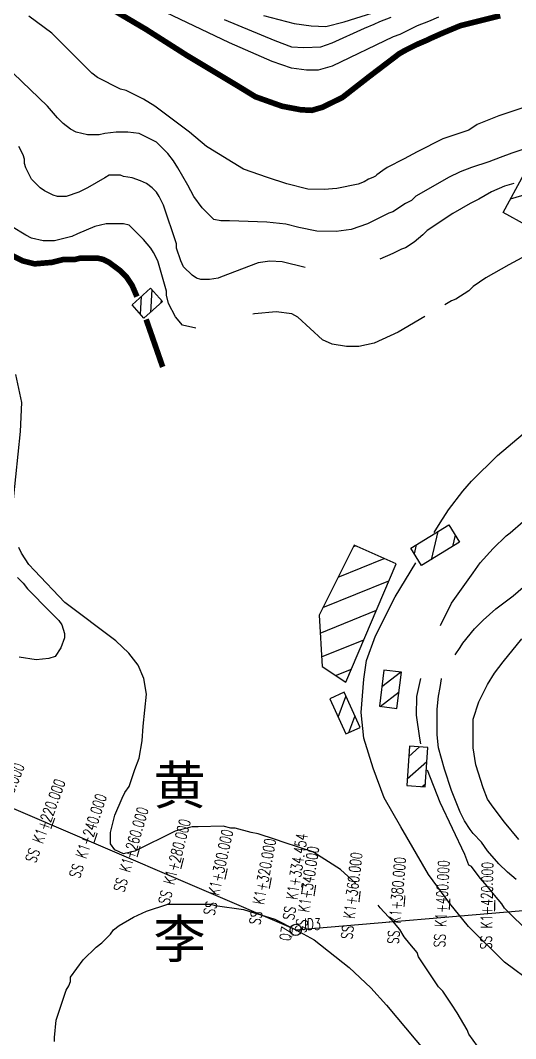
# Model space of a CAD drawing. Extents: x 35515948 to 35520624, y 3302916 to 3308279.
# Drawn here: x 35517986.8 to 35518206.1, y 3305162 to 3305613.4 of the extents above; entities that cross this region are included whole.
import ezdxf

# ---------------------------------------------------------------- set-up
doc = ezdxf.new("R2010")
doc.units = 0
doc.header["$LTSCALE"] = 10000
doc.header["$MEASUREMENT"] = 0
doc.layers.get('0').update_dxf_attribs({"linetype": 'CONTINUOUS'})
doc.layers.add('2113', color=7, linetype='CONTINUOUS')
doc.layers.add('HY_DX_DGXZ', color=3, linetype='CONTINUOUS')
doc.styles.add('HyStandard', font='txt.shx', dxfattribs={"width": 0.7, "bigfont": 'hztxt.shx'})
doc.styles.add('仿宋体', font='')
doc.styles.get('仿宋体').set_extended_font_data('文鼎CS仿宋体')

msp = doc.modelspace()

# ---------------------------------------------------------------- linework, layer by layer
at = {"linetype": 'Continuous', "lineweight": -3, "transparency": 33554687}
for q in [(35517970.69, 3305269.5), (35518258.51, 3305223.03)]:
    msp.add_line((35518108.78, 3305210.22), q, dxfattribs=at)
at = {"linetype": 'Continuous', "ltscale": 0.005, "transparency": 33554687, "const_width": 0.5}
for points in [[(35518002.02, 3305259.74), (35518000.3, 3305255.04)], [(35518020.84, 3305253.21), (35518019.28, 3305248.46)], [(35518039.86, 3305247.31), (35518038.46, 3305242.51)], [(35518059.07, 3305242.04), (35518057.83, 3305237.2)], [(35518078.44, 3305237.42), (35518077.36, 3305232.54)], [(35518097.95, 3305233.45), (35518097.04, 3305228.53)], [(35518112.13, 3305230.99), (35518111.34, 3305226.05)], [(35518112.13, 3305230.99), (35518111.34, 3305226.05)], [(35518117.59, 3305230.13), (35518116.84, 3305225.19)], [(35518137.33, 3305227.47), (35518136.74, 3305222.5)], [(35518157.14, 3305225.46), (35518156.72, 3305220.48)], [(35518177.01, 3305224.12), (35518176.76, 3305219.13)], [(35518196.92, 3305223.44), (35518196.83, 3305218.44)]]:
    msp.add_lwpolyline(points, dxfattribs=at)
at = {"linetype": 'Continuous', "ltscale": 0.005, "transparency": 33554687}
msp.add_circle((35518108.78, 3305210.22), 2.5, dxfattribs=at)
at = {"layer": '2113', "linetype": 'Continuous', "ltscale": 0.005}
for p, q in [((35518203.93, 3305534.32), (35518220.97, 3305539.3)), ((35518040.36, 3305490.95), (35518039.93, 3305483.18)), ((35518044.96, 3305494.11), (35518044.39, 3305483.94)), ((35518049.12, 3305489.46), (35518049.05, 3305488.11)), ((35518171.7, 3305386.83), (35518168.73, 3305374.3)), ((35518179.44, 3305385.13), (35518178.26, 3305380.18)), ((35518134.33, 3305380.13), (35518135.27, 3305380.51)), ((35518162.17, 3305380.95), (35518161.22, 3305376.95)), ((35518127.55, 3305366.61), (35518147.93, 3305374.84)), ((35518120.77, 3305353.08), (35518150.03, 3305364.9)), ((35518119.54, 3305341.8), (35518144.5, 3305351.88)), ((35518120.17, 3305331.27), (35518138.98, 3305338.87)), ((35518126.39, 3305323), (35518133.45, 3305325.85)), ((35518146.89, 3305318.09), (35518155.14, 3305324.5)), ((35518146.13, 3305309.28), (35518154.53, 3305315.81)), ((35518127.58, 3305304.54), (35518131.02, 3305313.66)), ((35518132.32, 3305297.67), (35518135.01, 3305304.82)), ((35518158.8, 3305287.08), (35518163.64, 3305291.34)), ((35518158.16, 3305277.2), (35518166.83, 3305284.82)), ((35518164.81, 3305273.73), (35518166.19, 3305274.95))]:
    msp.add_line(p, q, dxfattribs=at)
for points in [[(35518237.48, 3305530.26), (35518233.46, 3305522.93), (35518216.14, 3305532.42), (35518210.78, 3305522.63), (35518200.58, 3305528.21), (35518209.96, 3305545.33)], [(35518044.48, 3305494.64), (35518049.76, 3305488.75), (35518041.53, 3305481.38), (35518036.26, 3305487.28)], [(35518176.54, 3305389.82), (35518181.32, 3305382.07), (35518164.48, 3305371.68), (35518159.7, 3305379.43)], [(35518134.66, 3305380.78), (35518119.07, 3305349.71), (35518120.43, 3305326.92), (35518130.96, 3305319.99), (35518153.24, 3305372.45)], [(35518145.8, 3305309.32), (35518153.6, 3305308.35), (35518155.61, 3305324.44), (35518147.81, 3305325.42)], [(35518130.96, 3305297.06), (35518137.24, 3305299.9), (35518130.17, 3305315.53), (35518123.89, 3305312.69)], [(35518157.97, 3305274.17), (35518166.11, 3305273.65), (35518167.23, 3305291.11), (35518159.09, 3305291.63)]]:
    msp.add_lwpolyline(points, close=True, dxfattribs=at)
at = {"layer": 'HY_DX_DGXZ', "linetype": 'Continuous', "ltscale": 0.005, "const_width": 2.5}
for points, elevation in [([(35518199.35, 3305615.48), (35518181.57, 3305611.03), (35518173.95, 3305607.85), (35518168.24, 3305605.31), (35518166.97, 3305604.68), (35518162.52, 3305602.77), (35518157.44, 3305600.23), (35518154.61, 3305598.64), (35518152.76, 3305597.22), (35518141.34, 3305588.53), (35518129.49, 3305579.28), (35518120.69, 3305574.92), (35518115.89, 3305573.52), (35518111.01, 3305573.78), (35518102.72, 3305575.35), (35518090.95, 3305579.54), (35518081.97, 3305585.03), (35518060.72, 3305597.78), (35518042.44, 3305609.44), (35517988.54, 3305641.25)], 425), ([(35517966.4, 3305524.17), (35517967.05, 3305523.27), (35517968.95, 3305520.73), (35517971.49, 3305518.19), (35517979.75, 3305511.2), (35517982.92, 3305509.29), (35517988.01, 3305506.75), (35517993.09, 3305505.48), (35518000.7, 3305506.12), (35518005.78, 3305507.39), (35518010.87, 3305507.39), (35518013.41, 3305508.02), (35518021.02, 3305508.02), (35518023.56, 3305507.39), (35518026.1, 3305506.12), (35518031.19, 3305502.31), (35518033.73, 3305499.77), (35518036.27, 3305495.96), (35518038.44, 3305490.95)], 400), ([(35518042.51, 3305480.85), (35518049.63, 3305460.38), (35518049.86, 3305459.8)], 400)]:
    msp.add_lwpolyline(points, dxfattribs=dict(at, elevation=elevation))
at = {"layer": 'HY_DX_DGXZ', "linetype": 'Continuous', "ltscale": 0.005, "flags": 128}
for points, elevation in [([(35518172.05, 3305614.84), (35518167.6, 3305612.94), (35518162.52, 3305611.03), (35518154.9, 3305607.22), (35518151.9, 3305606.05), (35518124.87, 3305593.14), (35518118.68, 3305591.31), (35518113.53, 3305591.31), (35518106.91, 3305592.18), (35518098.36, 3305595.23), (35518079.44, 3305603.52), (35518048.08, 3305618.32)], 430), ([(35518077.11, 3305613.85), (35518099.49, 3305604.48), (35518106.91, 3305601.69), (35518112.4, 3305601.43), (35518119.81, 3305601.69), (35518124.87, 3305603.52), (35518139.17, 3305609.97), (35518143.47, 3305611.67), (35518146.01, 3305612.94), (35518151.09, 3305614.84)], 435), ([(35518094.5, 3305615.54), (35518108.04, 3305612.06), (35518115.63, 3305610.93), (35518122.08, 3305610.67), (35518130.19, 3305612.76), (35518142.85, 3305616.68)], 440)]:
    msp.add_lwpolyline(points, dxfattribs=dict(at, elevation=elevation))
at = {"layer": 'HY_DX_DGXZ', "linetype": 'Continuous', "ltscale": 0.005}
for points, elevation in [([(35518212.05, 3305575.47), (35518198.72, 3305571.02), (35518189.19, 3305567.21), (35518185.38, 3305564.67), (35518173.95, 3305560.87), (35518170.14, 3305558.96), (35518166.33, 3305557.06), (35518162.52, 3305555.15), (35518156.81, 3305551.98), (35518149.19, 3305548.17), (35518147.28, 3305546.9), (35518144.74, 3305544.99), (35518144.11, 3305544.35), (35518142.84, 3305543.72), (35518140.93, 3305543.08), (35518139.03, 3305541.81), (35518136.38, 3305540.73), (35518126.96, 3305538.9), (35518121.38, 3305538.47), (35518114.06, 3305538.64), (35518104.81, 3305541), (35518096.27, 3305543.79), (35518085.63, 3305547.45), (35518069.92, 3305557.1), (35518069.28, 3305557.56), (35518061.66, 3305563.9), (35518046.42, 3305575.33), (35518041.34, 3305578.51), (35518033.73, 3305582.32), (35518031.19, 3305582.96), (35518021.02, 3305588.04), (35518018.48, 3305589.94), (35518000.7, 3305607.72), (35517990.55, 3305615.34)], 420), ([(35518212.05, 3305557.06), (35518204.43, 3305554.52), (35518199.35, 3305552.61), (35518194.27, 3305550.71), (35518186.65, 3305548.17), (35518181.57, 3305546.26), (35518176.49, 3305543.72), (35518166.33, 3305538), (35518161.89, 3305535.46), (35518159.98, 3305533.56), (35518157.44, 3305532.29), (35518151.73, 3305528.48), (35518150.04, 3305527.89), (35518140.58, 3305523.16), (35518133.33, 3305520.64), (35518126.7, 3305519.81), (35518118.16, 3305519.98), (35518110.13, 3305521.64), (35518104.38, 3305523.03), (35518096.01, 3305523.91), (35518079.44, 3305524.54), (35518078.17, 3305524.54), (35518075.63, 3305524.54), (35518072.46, 3305525.17), (35518067.38, 3305530.25), (35518063.57, 3305535.33), (35518061.03, 3305540.41), (35518056.59, 3305548.03), (35518054.68, 3305551.21), (35518052.14, 3305554.38), (35518047.06, 3305559.46), (35518039.44, 3305563.27), (35518034.36, 3305563.9), (35518029.28, 3305563.9), (35518024.2, 3305563.27), (35518021.66, 3305562.63), (35518016.58, 3305562.63), (35518011.5, 3305563.9), (35518008.96, 3305565.17), (35518005.78, 3305567.71), (35518003.24, 3305570.25), (35517998.8, 3305575.33), (35517983.56, 3305589.94)], 415), ([(35518112.89, 3305503.8), (35518102.72, 3305506.38), (35518097.23, 3305506.64), (35518092.08, 3305505.94), (35518075.4, 3305499.57), (35518074.37, 3305499.13), (35518070.55, 3305498.5), (35518066.74, 3305498.5), (35518064.84, 3305499.13), (35518062.94, 3305500.4), (35518059.12, 3305504.21), (35518057.85, 3305506.75), (35518055.95, 3305512.47), (35518055.95, 3305514.38), (35518050.23, 3305531.52), (35518048.33, 3305535.33), (35518047.06, 3305537.23), (35518045.16, 3305539.14), (35518042.62, 3305541.04), (35518040.08, 3305542.31), (35518036.27, 3305543.58), (35518032.45, 3305544.22), (35518031.19, 3305544.85), (35518026.1, 3305544.85), (35518024.2, 3305543.58), (35518016.58, 3305539.14), (35518012.77, 3305537.23), (35518007.05, 3305535.33), (35518003.24, 3305535.33), (35518001.34, 3305535.96), (35517997.53, 3305537.87), (35517995.62, 3305539.14), (35517991.81, 3305542.95), (35517989.27, 3305548.03), (35517988.64, 3305549.94), (35517988.64, 3305551.84), (35517988.01, 3305553.75), (35517986.1, 3305557.56)], 410), ([(35518205.42, 3305541.12), (35518201.26, 3305539.91), (35518195.54, 3305537.37), (35518189.83, 3305534.19), (35518186.02, 3305532.29), (35518178.4, 3305527.85), (35518166.97, 3305520.23), (35518165.06, 3305518.32), (35518161.25, 3305515.15), (35518157.44, 3305512.6), (35518155.54, 3305511.97), (35518151.73, 3305510.06), (35518146.05, 3305507.54)], 410), ([(35518064.45, 3305476.92), (35518058.65, 3305478.29), (35518055.57, 3305482), (35518052.39, 3305487.83), (35518051.51, 3305491.52), (35518051.51, 3305493.42), (35518047.7, 3305506.75), (35518045.79, 3305510.56), (35518044.52, 3305512.47), (35518041.34, 3305516.28), (35518034.99, 3305522.63), (35518032.45, 3305523.27), (35518024.84, 3305523.27), (35518019.76, 3305522), (35518012.13, 3305518.82), (35518009.59, 3305517.55), (35518001.98, 3305515.65), (35517996.9, 3305515.65), (35517991.81, 3305516.92), (35517989.27, 3305518.19), (35517982.92, 3305522)], 405), ([(35518208.88, 3305508.16), (35518203.16, 3305504.98), (35518193, 3305499.27), (35518187.29, 3305495.46), (35518185.38, 3305493.56), (35518179.67, 3305489.75), (35518177.76, 3305489.11), (35518174.81, 3305487.37)], 405), ([(35518165.94, 3305482.17), (35518154.17, 3305475.25), (35518143.53, 3305470.37), (35518136.64, 3305468.79), (35518131.32, 3305468.79), (35518124.87, 3305469.93), (35518120.69, 3305471.76), (35518109.73, 3305481.89), (35518107.09, 3305483.38), (35518100.09, 3305484.23), (35518090.55, 3305483.38), (35518089.75, 3305483.15)], 405), ([(35517983.76, 3305400.98), (35517986.92, 3305431.22), (35517987.41, 3305444.06), (35517984.87, 3305456.46)], 395), ([(35518170.09, 3305386.4), (35518172.68, 3305390.69), (35518176.49, 3305396.4), (35518182.84, 3305404.65), (35518186.65, 3305409.1), (35518198.08, 3305420.53), (35518209.51, 3305430.06)], 405), ([(35518172.84, 3305345.14), (35518177.76, 3305355.12), (35518187.29, 3305368.46), (35518190.46, 3305372.9), (35518196.18, 3305379.25), (35518201.89, 3305384.97), (35518203.8, 3305386.24), (35518209.51, 3305391.32)], 410), ([(35518135.45, 3305230.78), (35518128.53, 3305236.93), (35518116.32, 3305244.76), (35518103.58, 3305248.94), (35518099.77, 3305250.21), (35518092.15, 3305252.75), (35518088.97, 3305253.39), (35518081.98, 3305255.29), (35518080.08, 3305255.29), (35518076.56, 3305256.23), (35518065.48, 3305255.93), (35518062.94, 3305255.93), (35518055.31, 3305254.02), (35518037.53, 3305245.13), (35518032.45, 3305243.86), (35518028.65, 3305245.77), (35518026.74, 3305248.31), (35518026.74, 3305253.39), (35518028.65, 3305261.01), (35518031.82, 3305268.63), (35518033.09, 3305271.17), (35518034.99, 3305273.71), (35518037.53, 3305281.33), (35518039.44, 3305286.41), (35518040.71, 3305294.03), (35518041.13, 3305300.51), (35518042.71, 3305314.68), (35518041.45, 3305321.61), (35518038.93, 3305327.6), (35518034.83, 3305332.95), (35518029.16, 3305338.31), (35518006.46, 3305355.31), (35517993.09, 3305369.6), (35517990.55, 3305372.13), (35517987.37, 3305377.21), (35517986.1, 3305379.75)], 395), ([(35518214.42, 3305186.18), (35518201.26, 3305195.86), (35518185.3, 3305211.73), (35518177.02, 3305221.93), (35518167.6, 3305234.84), (35518155.3, 3305255.85), (35518147.98, 3305268.76), (35518143.09, 3305281.93), (35518138.91, 3305295.27), (35518137.78, 3305306.6), (35518138.91, 3305321.34), (35518140.13, 3305329.62), (35518144.05, 3305340.52), (35518152.77, 3305357.79), (35518161.92, 3305372.9)], 405), ([(35517985.47, 3305366.42), (35517988.01, 3305363.88), (35517989.91, 3305361.34), (35518000.07, 3305351.18), (35518001.98, 3305349.27), (35518003.88, 3305347.37), (35518005.15, 3305345.46), (35518006.42, 3305341.65), (35518006.42, 3305339.75), (35518004.8, 3305335.3), (35518002.25, 3305331.38), (35517999.39, 3305330.53), (35517993.77, 3305330), (35517986.25, 3305331.06)], 390), ([(35518179.35, 3305332.11), (35518181.57, 3305335.44), (35518182.84, 3305337.34), (35518187.92, 3305343.69), (35518191.73, 3305347.5), (35518197.45, 3305352.58), (35518205.07, 3305358.3), (35518209.51, 3305362.11)], 415), ([(35518207.61, 3305250.35), (35518201.26, 3305257.97), (35518199.35, 3305260.51), (35518195.54, 3305265.59), (35518193.64, 3305268.13), (35518191.73, 3305273.21), (35518188.56, 3305283.37), (35518187.29, 3305290.99), (35518187.29, 3305303.69), (35518189.83, 3305311.31), (35518193.64, 3305318.93), (35518196.81, 3305324.01), (35518200.62, 3305329.09), (35518208.88, 3305339.25)], 420), ([(35518164.11, 3305292.66), (35518163.67, 3305295.27), (35518162.28, 3305305.47), (35518162.45, 3305313.75), (35518164.16, 3305321.6)], 410), ([(35518206.34, 3305232.57), (35518202.53, 3305235.74), (35518198.72, 3305239.55), (35518193.64, 3305245.27), (35518191.1, 3305249.08), (35518187.29, 3305252.89), (35518186.02, 3305254.79), (35518183.48, 3305258.6), (35518181.57, 3305262.41), (35518177.76, 3305271.94), (35518174.59, 3305281.46), (35518172.05, 3305290.99), (35518171.41, 3305296.7), (35518171.41, 3305308.13), (35518172.05, 3305313.85), (35518172.68, 3305317.66), (35518173.32, 3305321.47), (35518173.38, 3305321.6)], 415), ([(35518212.69, 3305208.44), (35518201.26, 3305219.87), (35518199.99, 3305221.77), (35518196.81, 3305225.58), (35518193.64, 3305229.39), (35518190.46, 3305233.2), (35518186.65, 3305238.28), (35518185.38, 3305238.92), (35518183.73, 3305243.56), (35518172.66, 3305266.67), (35518167.11, 3305281.03)], 410), ([(35518001.98, 3305160.68), (35518001.98, 3305162.58), (35518002.61, 3305170.2), (35518007.05, 3305183.54), (35518008.33, 3305185.44), (35518008.96, 3305187.35), (35518008.96, 3305189.25), (35518014.67, 3305196.87), (35518020.39, 3305202.59), (35518022.93, 3305204.49), (35518026.74, 3305208.3), (35518028.01, 3305210.21), (35518030.55, 3305212.11), (35518036.9, 3305215.92), (35518042.62, 3305218.46), (35518052.14, 3305221.64), (35518063.57, 3305221.64), (35518067.38, 3305221.64), (35518071.19, 3305221.64), (35518073.09, 3305221), (35518085.57, 3305219.23), (35518099.56, 3305214.99), (35518108.78, 3305210.22), (35518116.9, 3305205.79), (35518132.46, 3305193.5), (35518141.96, 3305184.52), (35518149.01, 3305176.77), (35518170.32, 3305151.21)], 395), ([(35518191.13, 3305156), (35518185.38, 3305163.99), (35518184.75, 3305165.89), (35518180.3, 3305173.51), (35518177.76, 3305177.32), (35518173.95, 3305183.04), (35518172.05, 3305184.94), (35518163.16, 3305198.28), (35518162.52, 3305200.18), (35518159.35, 3305203.99), (35518156.81, 3305207.17), (35518154.9, 3305210.34), (35518151.73, 3305214.15), (35518149.82, 3305216.06), (35518146.23, 3305219.93), (35518145.33, 3305221.13)], 395)]:
    msp.add_lwpolyline(points, dxfattribs=dict(at, elevation=elevation))

# ---------------------------------------------------------------- texts
at = {"linetype": 'Continuous', "ltscale": 0.005, "transparency": 33554687, "char_height": 5, "attachment_point": 8, "style": 'HyStandard'}
for s, insert, rotation in [('{\\W0.7;SS K1+200.000}', (35517981.57, 3305264.95), 67.9909), ('{\\W0.7;SS K1+220.000}', (35518000.22, 3305257.73), 69.9007), ('{\\W0.7;SS K1+240.000}', (35518019.11, 3305251.14), 71.8106), ('{\\W0.7;SS K1+260.000}', (35518038.2, 3305245.19), 73.7205), ('{\\W0.7;SS K1+280.000}', (35518057.48, 3305239.87), 75.6303), ('{\\W0.7;SS K1+300.000}', (35518076.92, 3305235.2), 77.5402), ('{\\W0.7;QZ SS K1+334.454}', (35518110.75, 3305228.68), 80.8303), ('{\\W0.7;QZ SS K1+334.454}', (35518110.75, 3305228.68), 80.8303), ('{\\W0.7;SS K1+320.000}', (35518096.51, 3305231.18), 79.45), ('{\\W0.7;SS K1+340.000}', (35518116.23, 3305227.81), 81.3599), ('{\\W0.7;SS K1+360.000}', (35518136.04, 3305225.1), 83.2698), ('{\\W0.7;SS K1+380.000}', (35518155.94, 3305223.06), 85.1796), ('{\\W0.7;SS K1+400.000}', (35518175.89, 3305221.67), 87.0895), ('{\\W0.7;SS K1+420.000}', (35518195.87, 3305220.96), 88.9993)]:
    msp.add_mtext(s, dxfattribs=dict(at, insert=insert, rotation=rotation))
at = {"linetype": 'Continuous', "ltscale": 0.005, "transparency": 33554687, "insert": (35518111.28, 3305210.22), "char_height": 5, "attachment_point": 7, "style": 'HyStandard'}
msp.add_mtext('{\\W0.7;JD3}', dxfattribs=at)
at = {"layer": '2113', "linetype": 'Continuous', "ltscale": 0.005, "style": '仿宋体'}
for s, p in [('黄', (35518045.73, 3305265.91, 3306519.62)), ('李', (35518045.73, 3305197.69, 3306519.62))]:
    msp.add_text(s, height=17, dxfattribs=at).set_placement(p)

doc.saveas('drawing.dxf')
